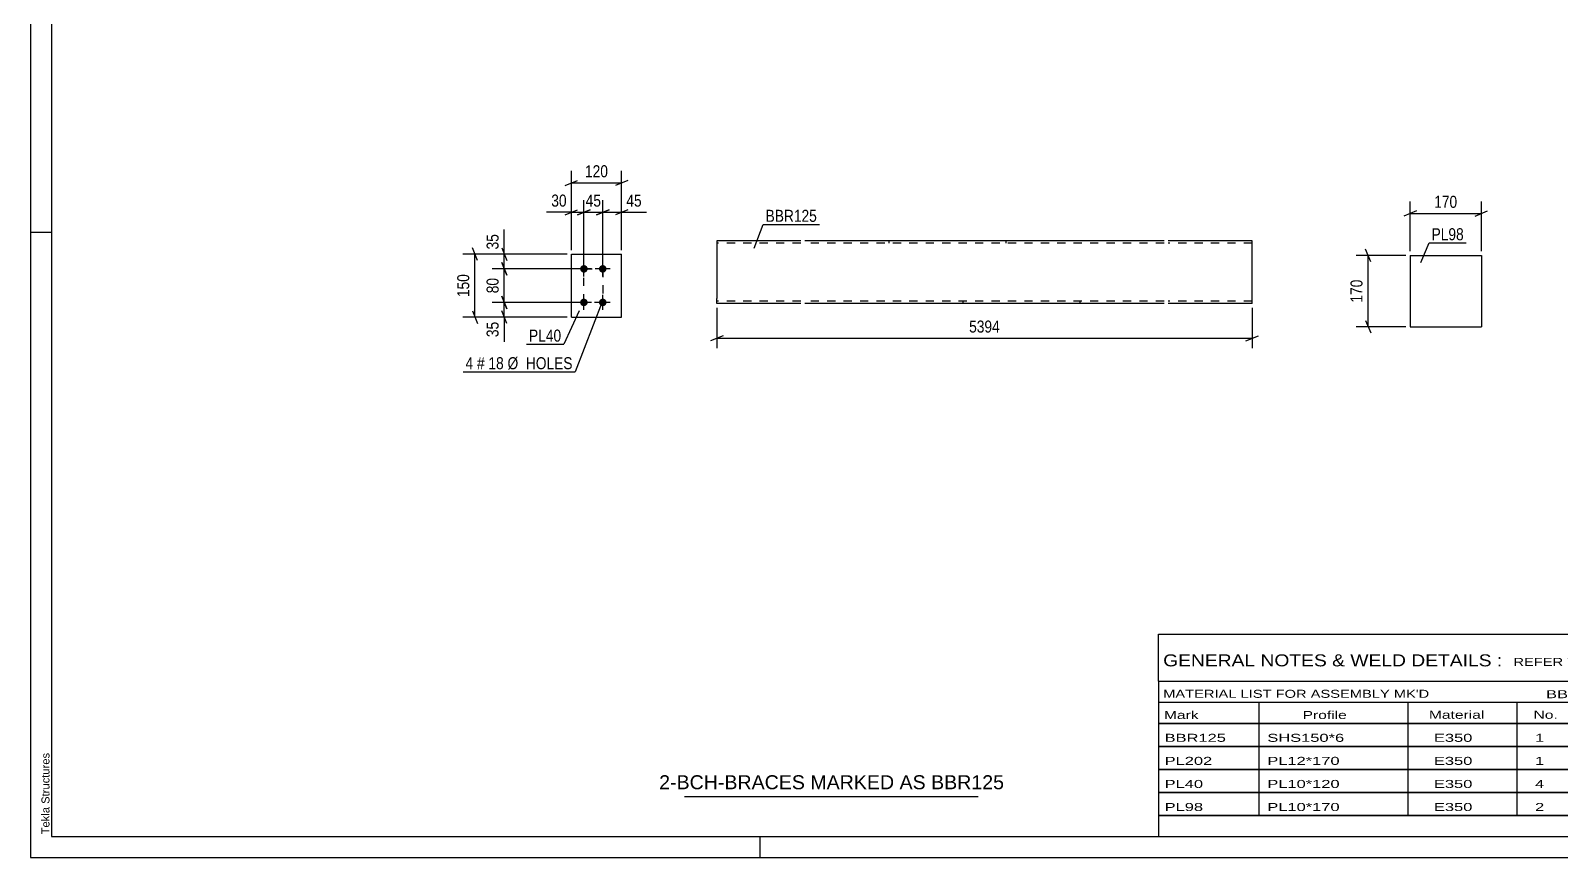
# Model space of a CAD drawing. Header units: millimetres. Extents: x 0 to 594, y 0 to 420.
# Drawn here: x 0 to 365.1, y 0 to 197.2 of the extents above; entities that cross this region are included whole.
import ezdxf

# ---------------------------------------------------------------- set-up
doc = ezdxf.new("R2010")
doc.units = ezdxf.units.MM
doc.linetypes.add('DXK_LINE_DOT2', pattern=[3.9198, 1.9599, -1.9599])
doc.styles.add('Arial', font='ARIAL.TTF', dxfattribs={"height": 0.2})
doc.styles.add('Arial Narrow', font='ARIALN.TTF', dxfattribs={"height": 0.2})

# ---------------------------------------------------------------- blocks, each defined once
blk = doc.blocks.new('Unknown-580610516-1130')
at = {"color": 5, "linetype": 'Continuous'}
for p, q in [((0, 420), (0, 0)), ((5, 415), (5, 5)), ((5, 149), (0, 149)), ((5, 5), (589, 5)), ((174, 0), (174, 5)), ((0, 0), (594, 0))]:
    blk.add_line(p, q, dxfattribs=at)
at = {"color": 174, "linetype": 'Continuous', "style": 'Arial'}
blk.add_text('Tekla Structures', height=1.9102, rotation=90, dxfattribs=at).set_placement((4.5, 5.5))
blk = doc.blocks.new('Part-580610516-2167 - 2161')
at = {"color": 2, "linetype": 'Continuous'}
for p, q in [((128.98, 128.86), (128.98, 143.86)), ((128.98, 143.86), (140.98, 143.86)), ((140.98, 128.86), (140.98, 143.86)), ((128.98, 128.86), (128.98, 128.86)), ((128.98, 128.86), (140.98, 128.86)), ((140.98, 128.86), (140.98, 128.86))]:
    blk.add_line(p, q, dxfattribs=at)
at = {"color": 7, "linetype": 'DXK_LINE_DOT2'}
for p, q in [((128.98, 143.86), (140.98, 143.86)), ((128.98, 128.86), (128.98, 128.86)), ((128.98, 128.86), (140.98, 128.86)), ((140.98, 128.86), (140.98, 128.86))]:
    blk.add_line(p, q, dxfattribs=at)
blk = doc.blocks.new('Bolt-580610516-2200 - 2161')
at = {"linetype": 'Continuous'}
for points in [[(131.98, 139.46), (131.79, 139.48), (131.61, 139.54), (131.45, 139.64), (131.31, 139.76), (131.2, 139.91), (131.12, 140.09), (131.08, 140.27), (131.08, 140.46), (131.12, 140.64), (131.2, 140.81), (131.31, 140.97), (131.45, 141.09), (131.61, 141.19), (131.79, 141.25), (131.98, 141.26), (132.17, 141.25), (132.35, 141.19), (132.51, 141.09), (132.65, 140.97), (132.76, 140.81), (132.84, 140.64), (132.87, 140.46), (132.87, 140.27), (132.84, 140.09), (132.76, 139.91), (132.65, 139.76), (132.51, 139.64), (132.35, 139.54), (132.17, 139.48)], [(136.48, 139.46), (136.29, 139.48), (136.11, 139.54), (135.95, 139.64), (135.81, 139.76), (135.7, 139.91), (135.62, 140.09), (135.58, 140.27), (135.58, 140.46), (135.62, 140.64), (135.7, 140.81), (135.81, 140.97), (135.95, 141.09), (136.11, 141.19), (136.29, 141.25), (136.48, 141.26), (136.67, 141.25), (136.85, 141.19), (137.01, 141.09), (137.15, 140.97), (137.26, 140.81), (137.34, 140.64), (137.37, 140.46), (137.37, 140.27), (137.34, 140.09), (137.26, 139.91), (137.15, 139.76), (137.01, 139.64), (136.85, 139.54), (136.67, 139.48)], [(131.98, 131.46), (131.79, 131.48), (131.61, 131.54), (131.45, 131.64), (131.31, 131.76), (131.2, 131.91), (131.12, 132.09), (131.08, 132.27), (131.08, 132.46), (131.12, 132.64), (131.2, 132.81), (131.31, 132.97), (131.45, 133.09), (131.61, 133.19), (131.79, 133.25), (131.98, 133.26), (132.17, 133.25), (132.35, 133.19), (132.51, 133.09), (132.65, 132.97), (132.76, 132.81), (132.84, 132.64), (132.87, 132.46), (132.87, 132.27), (132.84, 132.09), (132.76, 131.91), (132.65, 131.76), (132.51, 131.64), (132.35, 131.54), (132.17, 131.48)], [(136.48, 131.46), (136.29, 131.48), (136.11, 131.54), (135.95, 131.64), (135.81, 131.76), (135.7, 131.91), (135.62, 132.09), (135.58, 132.27), (135.58, 132.46), (135.62, 132.64), (135.7, 132.81), (135.81, 132.97), (135.95, 133.09), (136.11, 133.19), (136.29, 133.25), (136.48, 133.26), (136.67, 133.25), (136.85, 133.19), (137.01, 133.09), (137.15, 132.97), (137.26, 132.81), (137.34, 132.64), (137.37, 132.46), (137.37, 132.27), (137.34, 132.09), (137.26, 131.91), (137.15, 131.76), (137.01, 131.64), (136.85, 131.54), (136.67, 131.48)]]:
    blk.add_hatch(color=1, dxfattribs=at).paths.add_polyline_path(points)
at = {"color": 1, "linetype": 'Continuous'}
for p, q in [((133.78, 140.36), (130.18, 140.36)), ((131.98, 138.56), (131.98, 142.16)), ((138.28, 140.36), (134.68, 140.36)), ((136.48, 138.56), (136.48, 142.16)), ((133.78, 132.36), (130.18, 132.36)), ((131.98, 130.56), (131.98, 134.16)), ((138.28, 132.36), (134.68, 132.36)), ((136.48, 130.56), (136.48, 134.16))]:
    blk.add_line(p, q, dxfattribs=at)
blk = doc.blocks.new('Part-580610516-2404 - 2398')
at = {"color": 2, "linetype": 'Continuous'}
for p, q in [((329.05, 143.57), (329.05, 126.57)), ((329.05, 143.57), (346.05, 143.57)), ((346.05, 143.57), (346.05, 126.57)), ((329.05, 126.57), (346.05, 126.57))]:
    blk.add_line(p, q, dxfattribs=at)
blk = doc.blocks.new('Part-580610516-2436 - 2428')
at = {"color": 2, "linetype": 'Continuous'}
for p, q in [((183.7, 147.08), (163.7, 147.08)), ((163.7, 147.08), (163.7, 133.28)), ((270.36, 147.08), (184.7, 147.08)), ((291.36, 147.08), (271.36, 147.08)), ((291.36, 132.08), (291.36, 147.08)), ((163.7, 132.44), (163.7, 133.28)), ((163.7, 132.18), (163.7, 132.44)), ((163.7, 132.08), (163.7, 132.18)), ((183.7, 132.08), (163.7, 132.08)), ((270.36, 132.08), (184.7, 132.08)), ((291.36, 132.08), (271.36, 132.08))]:
    blk.add_line(p, q, dxfattribs=at)
at = {"color": 7, "linetype": 'DXK_LINE_DOT2'}
for p, q in [((183.7, 146.48), (163.7, 146.48)), ((270.36, 146.48), (184.7, 146.48)), ((204.7, 147.08), (204.7, 146.48)), ((232.61, 147.08), (232.61, 146.48)), ((291.36, 146.48), (271.36, 146.48)), ((163.7, 132.83), (163.7, 133.28)), ((163.7, 132.44), (163.7, 133.06)), ((163.7, 132.68), (163.7, 132.73)), ((163.7, 132.68), (163.7, 132.73)), ((183.7, 132.68), (163.7, 132.68)), ((163.7, 132.08), (163.7, 132.08)), ((270.36, 132.68), (184.7, 132.68)), ((222.44, 132.08), (222.44, 132.68)), ((250.36, 132.08), (250.36, 132.68)), ((291.36, 132.68), (271.36, 132.68)), ((291.36, 132.68), (291.36, 132.73))]:
    blk.add_line(p, q, dxfattribs=at)
blk = doc.blocks.new('Rectangle-580610516-2384 - 2161')
at = {"color": 1, "linetype": 'DXK_LINE_DOT2'}
blk.add_lwpolyline([(131.98, 140.36), (136.48, 140.36), (136.48, 132.36), (131.98, 132.36), (131.98, 140.36)], close=True, dxfattribs=at)
blk = doc.blocks.new('StraightDimension-580610516-2344 - 2161')
at = {"color": 7, "linetype": 'Continuous'}
for p, q in [((130.48, 153.26), (133.48, 154.46)), ((131.98, 141.36), (131.98, 156.71)), ((131.98, 153.86), (136.48, 153.86)), ((137.98, 154.46), (134.98, 153.26)), ((136.48, 141.36), (136.48, 156.71))]:
    blk.add_line(p, q, dxfattribs=at)
at = {"color": 0}
blk.add_wipeout([(136.66, 154.61), (136.66, 158.81), (131.8, 158.81), (131.8, 154.61)], dxfattribs=at)
at = {"color": 3, "style": 'Arial Narrow'}
blk.add_text('45', height=2.863, dxfattribs=at).set_placement((132.4, 155.21))
blk = doc.blocks.new('StraightDimension-580610516-2300 - 2161')
at = {"color": 7, "linetype": 'Continuous'}
for p, q in [((127.98, 143.86), (110.13, 143.86)), ((112.38, 145.36), (113.58, 142.36)), ((112.98, 140.36), (112.98, 143.86)), ((130.98, 140.36), (110.13, 140.36)), ((113.58, 138.86), (112.38, 141.86))]:
    blk.add_line(p, q, dxfattribs=at)
at = {"color": 0}
blk.add_wipeout([(112.23, 149.25), (108.03, 149.25), (108.03, 144.39), (112.23, 144.39)], dxfattribs=at)
at = {"color": 7, "linetype": 'Continuous'}
blk.add_line((112.98, 143.86), (112.98, 149.77), dxfattribs=at)
blk.add_line((112.98, 143.86), (112.98, 149.77), dxfattribs=at)
at = {"color": 3, "style": 'Arial Narrow'}
blk.add_text('35', height=2.863, rotation=90.0002, dxfattribs=at).set_placement((111.63, 144.99))
blk = doc.blocks.new('StraightDimension-580610516-2277 - 2161')
at = {"color": 7, "linetype": 'Continuous'}
for p, q in [((130.98, 132.36), (110.13, 132.36)), ((112.38, 133.86), (113.58, 130.86)), ((112.98, 128.86), (112.98, 132.36)), ((127.98, 128.86), (110.13, 128.86)), ((113.58, 127.36), (112.38, 130.36))]:
    blk.add_line(p, q, dxfattribs=at)
at = {"color": 0}
blk.add_wipeout([(112.23, 128.34), (108.03, 128.34), (108.03, 123.48), (112.23, 123.48)], dxfattribs=at)
at = {"color": 7, "linetype": 'Continuous'}
blk.add_line((112.98, 128.86), (112.98, 122.96), dxfattribs=at)
blk.add_line((112.98, 128.86), (112.98, 122.96), dxfattribs=at)
at = {"color": 3, "style": 'Arial Narrow'}
blk.add_text('35', height=2.863, rotation=90.0002, dxfattribs=at).set_placement((111.63, 124.08))
blk = doc.blocks.new('StraightDimension-580610516-2290 - 2161')
at = {"color": 7, "linetype": 'Continuous'}
for p, q in [((130.98, 140.36), (110.13, 140.36)), ((112.38, 141.86), (113.58, 138.86)), ((112.98, 132.36), (112.98, 140.36)), ((130.98, 132.36), (110.13, 132.36)), ((113.58, 130.86), (112.38, 133.86))]:
    blk.add_line(p, q, dxfattribs=at)
at = {"color": 0}
blk.add_wipeout([(112.23, 138.79), (108.03, 138.79), (108.03, 133.94), (112.23, 133.94)], dxfattribs=at)
at = {"color": 3, "style": 'Arial Narrow'}
blk.add_text('80', height=2.863, rotation=90.0002, dxfattribs=at).set_placement((111.63, 134.54))
blk = doc.blocks.new('StraightDimension-580610516-2314 - 2161')
at = {"color": 7, "linetype": 'Continuous'}
for p, q in [((127.98, 143.86), (103.13, 143.86)), ((106.58, 142.36), (105.38, 145.36)), ((105.98, 128.86), (105.98, 143.86)), ((127.98, 128.86), (103.13, 128.86)), ((105.38, 130.36), (106.58, 127.36))]:
    blk.add_line(p, q, dxfattribs=at)
at = {"color": 0}
blk.add_wipeout([(105.23, 139.71), (101.03, 139.71), (101.03, 133.02), (105.23, 133.02)], dxfattribs=at)
at = {"color": 3, "style": 'Arial Narrow'}
blk.add_text('150', height=2.863, rotation=90.0002, dxfattribs=at).set_placement((104.63, 133.62))
blk = doc.blocks.new('StraightDimension-580610516-2331 - 2161')
at = {"color": 7, "linetype": 'Continuous'}
for p, q in [((127.48, 153.26), (130.48, 154.46)), ((128.98, 144.86), (128.98, 156.71)), ((128.98, 153.86), (131.98, 153.86)), ((133.48, 154.46), (130.48, 153.26)), ((131.98, 141.36), (131.98, 156.71))]:
    blk.add_line(p, q, dxfattribs=at)
at = {"color": 0}
blk.add_wipeout([(128.45, 154.61), (128.45, 158.81), (123.6, 158.81), (123.6, 154.61)], dxfattribs=at)
at = {"color": 7, "linetype": 'Continuous'}
blk.add_line((128.98, 153.86), (123.07, 153.86), dxfattribs=at)
blk.add_line((128.98, 153.86), (123.07, 153.86), dxfattribs=at)
at = {"color": 3, "style": 'Arial Narrow'}
blk.add_text('30', height=2.863, dxfattribs=at).set_placement((124.2, 155.21))
blk = doc.blocks.new('StraightDimension-580610516-2354 - 2161')
at = {"color": 7, "linetype": 'Continuous'}
for p, q in [((134.98, 153.26), (137.98, 154.46)), ((136.48, 141.36), (136.48, 156.71)), ((136.48, 153.86), (140.98, 153.86)), ((142.48, 154.46), (139.48, 153.26)), ((140.98, 144.86), (140.98, 156.71))]:
    blk.add_line(p, q, dxfattribs=at)
at = {"color": 0}
blk.add_wipeout([(146.36, 154.61), (146.36, 158.81), (141.5, 158.81), (141.5, 154.61)], dxfattribs=at)
at = {"color": 7, "linetype": 'Continuous'}
blk.add_line((140.98, 153.86), (146.89, 153.86), dxfattribs=at)
blk.add_line((140.98, 153.86), (146.89, 153.86), dxfattribs=at)
at = {"color": 3, "style": 'Arial Narrow'}
blk.add_text('45', height=2.863, dxfattribs=at).set_placement((142.1, 155.21))
blk = doc.blocks.new('StraightDimension-580610516-2368 - 2161')
at = {"color": 7, "linetype": 'Continuous'}
for p, q in [((127.48, 160.26), (130.48, 161.46)), ((128.98, 144.86), (128.98, 163.71)), ((128.98, 160.86), (140.98, 160.86)), ((142.48, 161.46), (139.48, 160.26)), ((140.98, 144.86), (140.98, 163.71))]:
    blk.add_line(p, q, dxfattribs=at)
at = {"color": 0}
blk.add_wipeout([(138.32, 161.61), (138.32, 165.81), (131.64, 165.81), (131.64, 161.61)], dxfattribs=at)
at = {"color": 3, "style": 'Arial Narrow'}
blk.add_text('120', height=2.863, dxfattribs=at).set_placement((132.24, 162.21))
blk = doc.blocks.new('StraightDimension-580610516-2406 - 2398')
at = {"color": 7, "linetype": 'Continuous'}
for p, q in [((330.55, 154.17), (327.55, 152.97)), ((329.05, 144.57), (329.05, 156.42)), ((329.05, 153.57), (346.05, 153.57)), ((344.55, 152.97), (347.55, 154.17)), ((346.05, 144.57), (346.05, 156.42))]:
    blk.add_line(p, q, dxfattribs=at)
at = {"color": 0}
blk.add_wipeout([(340.89, 154.32), (340.89, 158.52), (334.2, 158.52), (334.2, 154.32)], dxfattribs=at)
at = {"color": 3, "style": 'Arial Narrow'}
blk.add_text('170', height=2.863, dxfattribs=at).set_placement((334.8, 154.92))
blk = doc.blocks.new('StraightDimension-580610516-2417 - 2398')
at = {"color": 7, "linetype": 'Continuous'}
for p, q in [((328.05, 143.57), (316.2, 143.57)), ((319.65, 142.07), (318.45, 145.07)), ((319.05, 126.57), (319.05, 143.57)), ((318.45, 128.07), (319.65, 125.07)), ((328.05, 126.57), (316.2, 126.57))]:
    blk.add_line(p, q, dxfattribs=at)
at = {"color": 0}
blk.add_wipeout([(318.3, 138.41), (314.1, 138.41), (314.1, 131.72), (318.3, 131.72)], dxfattribs=at)
at = {"color": 3, "style": 'Arial Narrow'}
blk.add_text('170', height=2.863, rotation=90.0002, dxfattribs=at).set_placement((317.7, 132.32))
blk = doc.blocks.new('StraightDimension-580610516-2441 - 2428')
at = {"color": 7, "linetype": 'Continuous'}
for p, q in [((163.7, 131.08), (163.7, 121.42)), ((291.36, 131.08), (291.36, 121.42)), ((165.2, 124.42), (162.2, 123.22)), ((289.86, 123.22), (292.86, 124.42)), ((163.7, 123.82), (291.36, 123.82))]:
    blk.add_line(p, q, dxfattribs=at)
at = {"color": 0}
blk.add_wipeout([(231.78, 124.57), (231.78, 128.77), (223.27, 128.77), (223.27, 124.57)], dxfattribs=at)
at = {"color": 3, "style": 'Arial Narrow'}
blk.add_text('5394', height=2.863, dxfattribs=at).set_placement((223.87, 125.17))
blk = doc.blocks.new('Unknown-580610516-4201')
at = {"color": 7, "linetype": 'Continuous'}
for p, q in [((269, 53.25), (429, 53.25)), ((269, 42), (269, 53.25)), ((429, 53.25), (429, 42)), ((269, 42), (429, 42)), ((269, 42), (269, 37)), ((429, 42), (429, 37)), ((269, 37), (429, 37)), ((269, 37), (269, 32)), ((293, 37), (293, 32)), ((328.5, 37), (328.5, 32)), ((354.5, 37), (354.5, 32)), ((367.5, 37), (367.5, 32)), ((385, 37), (385, 32)), ((407, 37), (407, 32)), ((429, 37), (429, 32)), ((269, 32), (429, 32)), ((269, 31.95), (269, 26.55)), ((269, 31.95), (429, 31.95)), ((293, 32), (293, 26.5)), ((328.5, 32), (328.5, 26.5)), ((354.5, 32), (354.5, 26.5)), ((367.5, 32), (367.5, 26.5)), ((385, 32), (385, 26.5)), ((407, 32), (407, 26.5)), ((429, 31.95), (429, 26.55)), ((269, 26.55), (429, 26.55)), ((269, 26.45), (269, 21.05)), ((269, 26.45), (429, 26.45)), ((293, 26.5), (293, 21)), ((328.5, 26.5), (328.5, 21)), ((354.5, 26.5), (354.5, 21)), ((367.5, 26.5), (367.5, 21)), ((385, 26.5), (385, 21)), ((407, 26.5), (407, 21)), ((429, 26.45), (429, 21.05)), ((269, 21.05), (429, 21.05)), ((269, 20.95), (269, 15.55)), ((269, 20.95), (429, 20.95)), ((293, 21), (293, 15.5)), ((328.5, 21), (328.5, 15.5)), ((354.5, 21), (354.5, 15.5)), ((367.5, 21), (367.5, 15.5)), ((385, 21), (385, 15.5)), ((407, 21), (407, 15.5)), ((429, 20.95), (429, 15.55)), ((269, 15.55), (429, 15.55)), ((269, 15.45), (269, 10.05)), ((269, 15.45), (429, 15.45)), ((293, 15.5), (293, 10)), ((328.5, 15.5), (328.5, 10)), ((354.5, 15.5), (354.5, 10)), ((367.5, 15.5), (367.5, 10)), ((385, 15.5), (385, 10)), ((407, 15.5), (407, 10)), ((429, 15.45), (429, 10.05)), ((269, 10.05), (429, 10.05)), ((269, 10), (429, 10)), ((269, 10), (269, 5)), ((385, 10), (385, 5)), ((407, 10), (407, 5)), ((429, 10), (429, 5)), ((269, 5), (429, 5))]:
    blk.add_line(p, q, dxfattribs=at)
at = {"color": 7, "style": 'Arial Narrow'}
for s, height, width, p in [('GENERAL NOTES & WELD DETAILS :', 2.8633, 1.4, (270.15, 45.56)), ('REFER TYP DRAWING TYP-01', 1.9089, 1.6, (353.7, 45.66)), ("MATERIAL LIST FOR ASSEMBLY MK'D", 1.9089, 1.6, (270.15, 38.06)), ('BBR125', 1.909, 1.794707, (361.48, 37.97)), ('2', 1.91, 1.794707, (391.08, 38.06)), ('No. Required', 1.9089, 1.6, (400.41, 38.06)), ('Mark', 1.909, 1.7, (270.34, 33)), ('Profile', 1.909, 1.7, (303.41, 33)), ('Material', 1.909, 1.7, (333.54, 33.06)), ('No.', 1.909, 1.7, (358.5, 33.06)), ('Length', 1.909, 1.7, (369, 33.06)), ('Area', 1.909, 1.7, (391.5, 33.06)), ('Weight', 1.909, 1.7, (411, 33.06))]:
    blk.add_text(s, height=height, dxfattribs=dict(at, width=width)).set_placement(p)
at = {"color": 7, "linetype": 'Continuous', "style": 'Arial Narrow'}
for s, height, width, p in [('BBR125', 1.909, 1.794707, (270.5, 27.56)), ('SHS150*6', 1.909, 1.794707, (295, 27.56)), ('E350', 1.909, 1.794707, (334.74, 27.56)), ('1', 1.91, 1.794707, (358.86, 27.56)), ('5394', 1.909, 1.794707, (371.58, 27.56)), ('3.2', 1.909, 1.794707, (395.32, 27.56)), ('146.0', 1.909, 1.794707, (411.96, 27.56)), ('PL202', 1.909, 1.794707, (270.5, 22.06)), ('PL12*170', 1.909, 1.794707, (295, 22.06)), ('E350', 1.909, 1.794707, (334.74, 22.06)), ('1', 1.91, 1.794707, (358.86, 22.06)), ('706', 1.909, 1.794707, (373.77, 22.06)), ('0.3', 1.909, 1.794707, (395.32, 22.06)), ('11.3', 1.909, 1.794707, (414.14, 22.06)), ('PL40', 1.909, 1.794707, (270.5, 16.56)), ('PL10*120', 1.909, 1.794707, (295, 16.56)), ('E350', 1.909, 1.794707, (334.74, 16.56)), ('4', 1.91, 1.794707, (358.86, 16.56)), ('150', 1.909, 1.794707, (373.77, 16.56)), ('0.0', 1.909, 1.794707, (395.32, 16.56)), ('5.7', 1.909, 1.794707, (416.33, 16.56)), ('PL98', 1.909, 1.794707, (270.5, 11.06)), ('PL10*170', 1.909, 1.794707, (295, 11.06)), ('E350', 1.909, 1.794707, (334.74, 11.06)), ('2', 1.91, 1.794707, (358.86, 11.06)), ('170', 1.909, 1.794707, (373.77, 11.06)), ('0.1', 1.909, 1.794707, (395.32, 11.06)), ('4.5', 1.909, 1.794707, (416.33, 11.06)), ('Total', 1.909, 1.7, (371.33, 6.5)), ('3.8', 1.909, 1.794707, (394.83, 6.5)), ('167.5', 1.909, 1.794707, (411.96, 6.5))]:
    blk.add_text(s, height=height, dxfattribs=dict(at, width=width)).set_placement(p)
blk = doc.blocks.new('Unknown-580610516-4202')
at = {"color": 7, "linetype": 'Continuous'}
blk.add_line((156, 14.5), (226, 14.5), dxfattribs=at)
at = {"color": 7, "style": 'Arial'}
blk.add_text('2-BCH-BRACES MARKED AS BBR125', height=3.3428, dxfattribs=at).set_placement((149.93, 16.25))
blk = doc.blocks.new('Mark-580610516-2163 - 2161')
at = {"color": 0}
blk.add_wipeout([(126.57, 123.01), (126.57, 126.01), (118.89, 126.01), (118.89, 123.01)], dxfattribs=at)
blk.add_wipeout([(126.57, 123.01), (126.57, 126.01), (118.89, 126.01), (118.89, 123.01)], dxfattribs=at)
at = {"color": 30, "linetype": 'Continuous'}
for p in [(130.82, 130.37), (118.29, 122.41)]:
    blk.add_line(p, (127.17, 122.41), dxfattribs=at)
at = {"color": 3, "style": 'Arial Narrow'}
blk.add_text('PL40', height=2.863, dxfattribs=at).set_placement((118.89, 123.01))
blk = doc.blocks.new('Mark-580610516-2196 - 2161')
at = {"color": 0}
blk.add_wipeout([(105.57, 116.43), (105.57, 119.43), (103.74, 119.43), (103.74, 116.43)], dxfattribs=at)
blk.add_wipeout([(105.57, 116.43), (105.57, 119.43), (103.74, 119.43), (103.74, 116.43)], dxfattribs=at)
blk.add_wipeout([(108.3, 116.43), (108.3, 119.43), (106.47, 119.43), (106.47, 116.43)], dxfattribs=at)
blk.add_wipeout([(108.3, 116.43), (108.3, 119.43), (106.47, 119.43), (106.47, 116.43)], dxfattribs=at)
at = {"color": 3, "style": 'Arial Narrow'}
blk.add_text('4', height=2.86, dxfattribs=at).set_placement((103.74, 116.43))
at = {"color": 0}
blk.add_wipeout([(112.86, 116.43), (112.86, 119.43), (109.2, 119.43), (109.2, 116.43)], dxfattribs=at)
blk.add_wipeout([(112.86, 116.43), (112.86, 119.43), (109.2, 119.43), (109.2, 116.43)], dxfattribs=at)
at = {"color": 3, "style": 'Arial Narrow'}
blk.add_text('#', height=2.86, dxfattribs=at).set_placement((106.47, 116.43))
at = {"color": 0}
blk.add_wipeout([(129.28, 116.43), (129.28, 119.43), (113.76, 119.43), (113.76, 116.43)], dxfattribs=at)
blk.add_wipeout([(129.28, 116.43), (129.28, 119.43), (113.76, 119.43), (113.76, 116.43)], dxfattribs=at)
at = {"color": 7, "linetype": 'Continuous'}
for p in [(136.31, 132.46), (103.14, 115.83)]:
    blk.add_line(p, (129.88, 115.83), dxfattribs=at)
at = {"color": 3, "style": 'Arial Narrow'}
for s, p in [('18', (109.2, 116.43)), ('Ø  HOLES', (113.76, 116.43))]:
    blk.add_text(s, height=2.863, dxfattribs=at).set_placement(p)
blk = doc.blocks.new('Mark-580610516-2400 - 2398')
at = {"color": 0}
blk.add_wipeout([(341.86, 147.19), (341.86, 150.19), (334.18, 150.19), (334.18, 147.19)], dxfattribs=at)
blk.add_wipeout([(341.86, 147.19), (341.86, 150.19), (334.18, 150.19), (334.18, 147.19)], dxfattribs=at)
at = {"color": 30, "linetype": 'Continuous'}
for p, q in [((331.62, 141.91), (333.58, 146.59)), ((333.58, 146.59), (342.46, 146.59))]:
    blk.add_line(p, q, dxfattribs=at)
at = {"color": 3, "style": 'Arial Narrow'}
blk.add_text('PL98', height=2.863, dxfattribs=at).set_placement((334.18, 147.19))
blk = doc.blocks.new('Mark-580610516-2432 - 2428')
at = {"color": 0}
blk.add_wipeout([(187.56, 151.58), (187.56, 154.58), (175.32, 154.58), (175.32, 151.58)], dxfattribs=at)
blk.add_wipeout([(187.56, 151.58), (187.56, 154.58), (175.32, 154.58), (175.32, 151.58)], dxfattribs=at)
at = {"color": 30, "linetype": 'Continuous'}
for p, q in [((172.59, 145.33), (174.72, 150.98)), ((174.72, 150.98), (188.16, 150.98))]:
    blk.add_line(p, q, dxfattribs=at)
at = {"color": 3, "style": 'Arial Narrow'}
blk.add_text('BBR125', height=2.863, dxfattribs=at).set_placement((175.32, 151.58))

msp = doc.modelspace()

# ---------------------------------------------------------------- block references
for name in ['Unknown-580610516-1130', 'Part-580610516-2436 - 2428', 'Part-580610516-2167 - 2161', 'Part-580610516-2404 - 2398', 'Bolt-580610516-2200 - 2161', 'Rectangle-580610516-2384 - 2161', 'Unknown-580610516-4201', 'Unknown-580610516-4202']:
    msp.add_blockref(name, (0, 0))

# ---------------------------------------------------------------- next in the draw order: block references
for name in ['StraightDimension-580610516-2344 - 2161', 'StraightDimension-580610516-2406 - 2398', 'Mark-580610516-2432 - 2428', 'StraightDimension-580610516-2277 - 2161', 'StraightDimension-580610516-2441 - 2428']:
    msp.add_blockref(name, (0, 0))

# ---------------------------------------------------------------- next in the draw order: block references
for name in ['StraightDimension-580610516-2300 - 2161', 'Mark-580610516-2400 - 2398', 'StraightDimension-580610516-2417 - 2398']:
    msp.add_blockref(name, (0, 0))

# ---------------------------------------------------------------- next in the draw order: block references
msp.add_blockref('StraightDimension-580610516-2290 - 2161', (0, 0))

# ---------------------------------------------------------------- next in the draw order: block references
msp.add_blockref('StraightDimension-580610516-2314 - 2161', (0, 0))

# ---------------------------------------------------------------- next in the draw order: block references
for name in ['StraightDimension-580610516-2331 - 2161', 'Mark-580610516-2163 - 2161']:
    msp.add_blockref(name, (0, 0))

# ---------------------------------------------------------------- next in the draw order: block references
for name in ['StraightDimension-580610516-2354 - 2161', 'Mark-580610516-2196 - 2161']:
    msp.add_blockref(name, (0, 0))

# ---------------------------------------------------------------- next in the draw order: block references
msp.add_blockref('StraightDimension-580610516-2368 - 2161', (0, 0))

doc.saveas('drawing.dxf')
